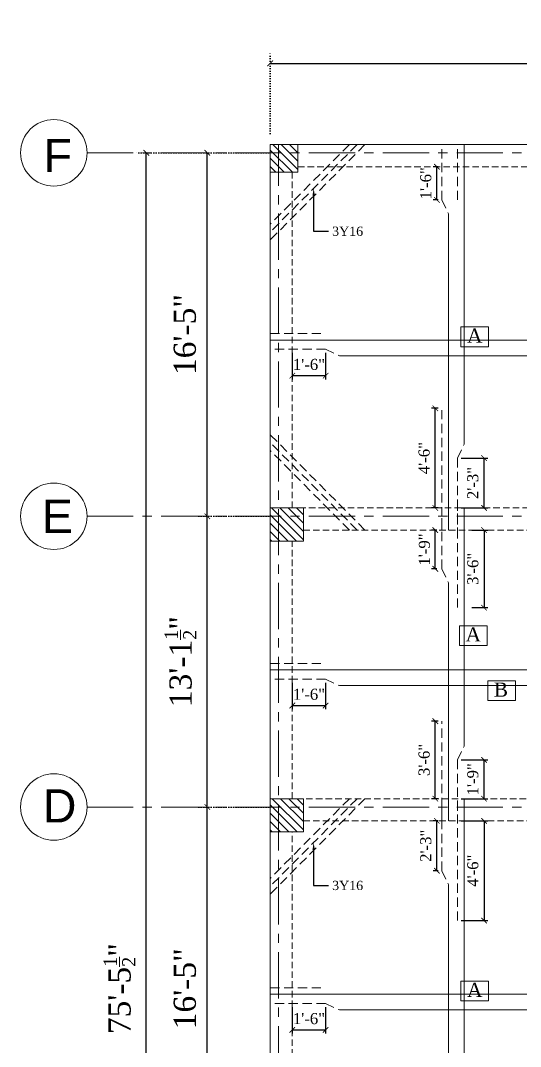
# Model space of a CAD drawing. Header units: feet. Extents: x 35006 to 48642, y 16494 to 18305.
# Drawn here: x 47526 to 47796, y 17382 to 17938 of the extents above; entities that cross this region are included whole.
import ezdxf
from ezdxf import colors
from ezdxf.entities.mleader import LeaderData, LeaderLine
from ezdxf.math import Vec2, Vec3

# ---------------------------------------------------------------- set-up
doc = ezdxf.new("R2010")
doc.units = ezdxf.units.FT
for name, pattern in [('CENTER', [2, 1.25, -0.25, 0.25, -0.25]), ('DOT2', [0.125, 0, -0.125]), ('HIDDEN', [0.375, 0.25, -0.125])]:
    doc.linetypes.add(name, pattern=pattern)
for name, color, linetype in [('0_TEXT', 1, 'Continuous'), ('DIM', 1, 'Continuous'), ('ST DIM', 11, 'Continuous'), ('ST TABLE', 2, 'Continuous'), ('ST TEX', 3, 'Continuous')]:
    doc.layers.add(name, color=color, linetype=linetype)
for name, color, linetype, lineweight in [('Column', 1, 'Continuous', 15), ('Dimension', 2, 'Continuous', 9), ('Hatch', 9, 'Continuous', 9), ('ST Beam', 7, 'Continuous', 20), ('ST GRIDS', 6, 'CENTER', 9), ('ST REINF', 1, 'Continuous', 35)]:
    doc.layers.add(name, color=color, linetype=linetype, lineweight=lineweight)
doc.styles.add('RomanS', font='times.ttf')
doc.styles.get("Standard").update_dxf_attribs({"font": 'arial.ttf'})
doc.dimstyles.new('1-1', dxfattribs={"dimtxt": 9, "dimasz": 5, "dimexe": 6, "dimexo": 6, "dimgap": 3, "dimtad": 1, "dimdec": 1, "dimzin": 0, "dimdsep": 46, "dimlunit": 4, "dimtxsty": 'RomanS', "dimblk": 'ARCHTICK', "dimcen": 0.09, "dimclrd": 256, "dimclre": 256, "dimclrt": 3, "dimadec": 0, "dimazin": 0, "dimtfac": 0.6, "dimtdec": 1, "dimtix": 1, "dimtofl": 0, "dimtmove": 1, "dimatfit": 0, "dimfxl": 1, "dimtolj": 1, "dimtzin": 0, "dimarcsym": 0})
pattern_1 = [(315, (7844.215, -72.3245), (2.24506403, 2.24506403), [])]

# ---------------------------------------------------------------- blocks, each defined once
blk = doc.blocks.new('_ArchTick')
at = {"color": 0, "const_width": 0.15}
blk.add_lwpolyline([(-0.5, -0.5), (0.5, 0.5)], dxfattribs=at)
blk = doc.blocks.new('*D355')
at = {"layer": 'Defpoints', "color": 0, "ltscale": 10, "transparency": 16777216}
for p in [(47626.99, 17865.88), (47666.16, 17865.88), (47666.16, 17669.04)]:
    blk.add_point(p, dxfattribs=at)
at = {"layer": 'ST DIM', "linetype": 'DOT2', "lineweight": -2, "ltscale": 10, "transparency": 16777216}
for p, q in [((47660.16, 17865.88), (47620.99, 17865.88)), ((47660.16, 17669.04), (47620.99, 17669.04))]:
    blk.add_line(p, q, dxfattribs=at)
at = {"layer": 'ST DIM', "lineweight": -2, "ltscale": 10, "transparency": 16777216}
blk.add_line((47626.99, 17669.04), (47626.99, 17865.88), dxfattribs=at)
at = {"layer": 'ST DIM', "lineweight": -2, "ltscale": 10, "transparency": 16777216, "xscale": 3, "yscale": 3, "zscale": 3}
for p, rotation in [((47626.99, 17865.88), 90), ((47626.99, 17669.04), 270)]:
    blk.add_blockref('_ArchTick', p, dxfattribs=dict(at, rotation=rotation))
at = {"layer": 'ST DIM', "color": 3, "lineweight": 13, "ltscale": 10, "transparency": 16777216, "insert": (47614.89, 17767.46), "char_height": 12, "attachment_point": 5, "rotation": 90, "style": 'RomanS'}
blk.add_mtext('\\A1;16\'-5"', dxfattribs=at)
blk = doc.blocks.new('*D356')
at = {"layer": 'Defpoints', "color": 0, "ltscale": 10, "transparency": 16777216}
for p in [(47626.99, 17669.04), (47666.16, 17669.04), (47666.16, 17511.56)]:
    blk.add_point(p, dxfattribs=at)
at = {"layer": 'ST DIM', "linetype": 'DOT2', "lineweight": -2, "ltscale": 10, "transparency": 16777216}
for p, q in [((47660.16, 17669.04), (47620.99, 17669.04)), ((47660.16, 17511.56), (47620.99, 17511.56))]:
    blk.add_line(p, q, dxfattribs=at)
at = {"layer": 'ST DIM', "lineweight": -2, "ltscale": 10, "transparency": 16777216}
blk.add_line((47626.99, 17511.56), (47626.99, 17669.04), dxfattribs=at)
at = {"layer": 'ST DIM', "lineweight": -2, "ltscale": 10, "transparency": 16777216, "xscale": 3, "yscale": 3, "zscale": 3}
for p, rotation in [((47626.99, 17669.04), 90), ((47626.99, 17511.56), 270)]:
    blk.add_blockref('_ArchTick', p, dxfattribs=dict(at, rotation=rotation))
at = {"layer": 'ST DIM', "color": 3, "lineweight": 13, "ltscale": 10, "transparency": 16777216, "insert": (47612.5, 17590.3), "char_height": 12, "attachment_point": 5, "rotation": 90, "style": 'RomanS'}
blk.add_mtext('\\A1;13\'-1{\\H0.6x;\\S1/2;}"', dxfattribs=at)
blk = doc.blocks.new('*D357')
at = {"layer": 'Defpoints', "color": 0, "ltscale": 10, "transparency": 16777216}
for p in [(47626.99, 17511.56), (47666.16, 17511.56), (47666.16, 17314.71)]:
    blk.add_point(p, dxfattribs=at)
at = {"layer": 'ST DIM', "linetype": 'DOT2', "lineweight": -2, "ltscale": 10, "transparency": 16777216}
for p, q in [((47660.16, 17511.56), (47620.99, 17511.56)), ((47660.16, 17314.71), (47620.99, 17314.71))]:
    blk.add_line(p, q, dxfattribs=at)
at = {"layer": 'ST DIM', "lineweight": -2, "ltscale": 10, "transparency": 16777216}
blk.add_line((47626.99, 17314.71), (47626.99, 17511.56), dxfattribs=at)
at = {"layer": 'ST DIM', "lineweight": -2, "ltscale": 10, "transparency": 16777216, "xscale": 3, "yscale": 3, "zscale": 3}
for p, rotation in [((47626.99, 17511.56), 90), ((47626.99, 17314.71), 270)]:
    blk.add_blockref('_ArchTick', p, dxfattribs=dict(at, rotation=rotation))
at = {"layer": 'ST DIM', "color": 3, "lineweight": 13, "ltscale": 10, "transparency": 16777216, "insert": (47614.89, 17413.13), "char_height": 12, "attachment_point": 5, "rotation": 90, "style": 'RomanS'}
blk.add_mtext('\\A1;16\'-5"', dxfattribs=at)
blk = doc.blocks.new('*D467')
at = {"layer": 'Defpoints', "color": 0, "ltscale": 10, "transparency": 16777216}
for p in [(48575.4, 17914.34), (47661, 17870.38), (48575.4, 17870.38)]:
    blk.add_point(p, dxfattribs=at)
at = {"layer": 'ST DIM', "linetype": 'DOT2', "lineweight": -2, "ltscale": 10, "transparency": 16777216}
for p, q in [((47661, 17876.38), (47661, 17920.34)), ((48575.4, 17876.38), (48575.4, 17920.34))]:
    blk.add_line(p, q, dxfattribs=at)
at = {"layer": 'ST DIM', "lineweight": -2, "ltscale": 10, "transparency": 16777216}
blk.add_line((47661, 17914.34), (48575.4, 17914.34), dxfattribs=at)
at = {"layer": 'ST DIM', "lineweight": -2, "ltscale": 10, "transparency": 16777216, "xscale": 3, "yscale": 3, "zscale": 3, "rotation": 180}
blk.add_blockref('_ArchTick', (47661, 17914.34), dxfattribs=at)
at = {"layer": 'ST DIM', "lineweight": -2, "ltscale": 10, "transparency": 16777216, "xscale": 3, "yscale": 3, "zscale": 3}
blk.add_blockref('_ArchTick', (48575.4, 17914.34), dxfattribs=at)
at = {"layer": 'ST DIM', "color": 3, "lineweight": 13, "ltscale": 10, "transparency": 16777216, "insert": (48118.2, 17928.84), "char_height": 12, "attachment_point": 5, "style": 'RomanS'}
blk.add_mtext('\\A1;76\'-2{\\H0.6x;\\S1/2;}"', dxfattribs=at)
blk = doc.blocks.new('*D366')
at = {"layer": 'Defpoints', "color": 0, "ltscale": 10, "transparency": 16777216}
for p in [(47594, 17865.88), (47626.99, 17865.88), (47626.99, 16960.48)]:
    blk.add_point(p, dxfattribs=at)
at = {"layer": 'ST DIM', "linetype": 'DOT2', "lineweight": -2, "ltscale": 10, "transparency": 16777216}
for p, q in [((47620.99, 17865.88), (47588, 17865.88)), ((47620.99, 16960.48), (47588, 16960.48))]:
    blk.add_line(p, q, dxfattribs=at)
at = {"layer": 'ST DIM', "lineweight": -2, "ltscale": 10, "transparency": 16777216}
blk.add_line((47594, 16960.48), (47594, 17865.88), dxfattribs=at)
at = {"layer": 'ST DIM', "lineweight": -2, "ltscale": 10, "transparency": 16777216, "xscale": 3, "yscale": 3, "zscale": 3}
for p, rotation in [((47594, 17865.88), 90), ((47594, 16960.48), 270)]:
    blk.add_blockref('_ArchTick', p, dxfattribs=dict(at, rotation=rotation))
at = {"layer": 'ST DIM', "color": 3, "lineweight": 13, "ltscale": 10, "transparency": 16777216, "insert": (47579.5, 17413.18), "char_height": 12, "attachment_point": 5, "rotation": 90, "style": 'RomanS'}
blk.add_mtext('\\A1;75\'-5{\\H0.6x;\\S1/2;}"', dxfattribs=at)
blk = doc.blocks.new('*D345')
at = {"layer": 'Defpoints', "color": 0, "transparency": 16777216}
for p in [(47673, 17759.51), (47691, 17759.51), (47691, 17745.19)]:
    blk.add_point(p, dxfattribs=at)
at = {"layer": 'ST DIM', "lineweight": -2, "transparency": 16777216}
for p, q in [((47673, 17757.51), (47673, 17743.19)), ((47691, 17757.51), (47691, 17743.19)), ((47673, 17745.19), (47691, 17745.19))]:
    blk.add_line(p, q, dxfattribs=at)
at = {"layer": 'ST DIM', "lineweight": -2, "transparency": 16777216, "xscale": 3, "yscale": 3, "zscale": 3, "rotation": 180}
blk.add_blockref('_ArchTick', (47673, 17745.19), dxfattribs=at)
at = {"layer": 'ST DIM', "lineweight": -2, "transparency": 16777216, "xscale": 3, "yscale": 3, "zscale": 3}
blk.add_blockref('_ArchTick', (47691, 17745.19), dxfattribs=at)
at = {"layer": 'ST DIM', "color": 3, "lineweight": 9, "transparency": 16777216, "insert": (47682, 17751.24), "char_height": 6, "attachment_point": 5, "style": 'RomanS'}
blk.add_mtext('\\A1;1\'-6"', dxfattribs=at)
blk = doc.blocks.new('*D351')
at = {"layer": 'Defpoints', "color": 0, "transparency": 16777216}
for p in [(47762.43, 17700.54), (47776.74, 17700.54), (47762.43, 17673.54)]:
    blk.add_point(p, dxfattribs=at)
at = {"layer": 'ST DIM', "lineweight": -2, "transparency": 16777216}
for p, q in [((47764.43, 17700.54), (47778.74, 17700.54)), ((47776.74, 17673.54), (47776.74, 17700.54)), ((47764.43, 17673.54), (47778.74, 17673.54))]:
    blk.add_line(p, q, dxfattribs=at)
at = {"layer": 'ST DIM', "lineweight": -2, "transparency": 16777216, "xscale": 3, "yscale": 3, "zscale": 3}
for p, rotation in [((47776.74, 17700.54), 90), ((47776.74, 17673.54), 270)]:
    blk.add_blockref('_ArchTick', p, dxfattribs=dict(at, rotation=rotation))
at = {"layer": 'ST DIM', "color": 3, "lineweight": 9, "transparency": 16777216, "insert": (47770.69, 17687.04), "char_height": 6, "attachment_point": 5, "rotation": 90, "style": 'RomanS'}
blk.add_mtext('\\A1;2\'-3"', dxfattribs=at)
blk = doc.blocks.new('*D460')
at = {"layer": 'Defpoints', "color": 0, "transparency": 16777216}
for p in [(47751.23, 17858.38), (47753.92, 17858.38), (47753.92, 17840.38)]:
    blk.add_point(p, dxfattribs=at)
at = {"layer": 'ST DIM', "lineweight": -2, "transparency": 16777216}
for p, q in [((47751.92, 17858.38), (47749.23, 17858.38)), ((47751.23, 17840.38), (47751.23, 17858.38)), ((47751.92, 17840.38), (47749.23, 17840.38))]:
    blk.add_line(p, q, dxfattribs=at)
at = {"layer": 'ST DIM', "lineweight": -2, "transparency": 16777216, "xscale": 3, "yscale": 3, "zscale": 3}
for p, rotation in [((47751.23, 17858.38), 90), ((47751.23, 17840.38), 270)]:
    blk.add_blockref('_ArchTick', p, dxfattribs=dict(at, rotation=rotation))
at = {"layer": 'ST DIM', "color": 3, "lineweight": 9, "transparency": 16777216, "insert": (47745.23, 17849.38), "char_height": 6, "attachment_point": 5, "rotation": 90, "style": 'RomanS'}
blk.add_mtext('\\A1;1\'-6"', dxfattribs=at)
blk = doc.blocks.new('*D461')
at = {"layer": 'Defpoints', "color": 0, "transparency": 16777216}
for p in [(47750.37, 17727.54), (47753.92, 17727.54), (47753.92, 17673.54)]:
    blk.add_point(p, dxfattribs=at)
at = {"layer": 'ST DIM', "lineweight": -2, "transparency": 16777216}
for p, q in [((47751.92, 17727.54), (47748.37, 17727.54)), ((47750.37, 17673.54), (47750.37, 17727.54)), ((47751.92, 17673.54), (47748.37, 17673.54))]:
    blk.add_line(p, q, dxfattribs=at)
at = {"layer": 'ST DIM', "lineweight": -2, "transparency": 16777216, "xscale": 3, "yscale": 3, "zscale": 3}
for p, rotation in [((47750.37, 17727.54), 90), ((47750.37, 17673.54), 270)]:
    blk.add_blockref('_ArchTick', p, dxfattribs=dict(at, rotation=rotation))
at = {"layer": 'ST DIM', "color": 3, "lineweight": 9, "transparency": 16777216, "insert": (47744.32, 17700.54), "char_height": 6, "attachment_point": 5, "rotation": 90, "style": 'RomanS'}
blk.add_mtext('\\A1;4\'-6"', dxfattribs=at)
blk = doc.blocks.new('*D414')
at = {"layer": 'Defpoints', "color": 0, "transparency": 16777216}
for p in [(47673, 17580.85), (47691, 17580.85), (47691, 17566.53)]:
    blk.add_point(p, dxfattribs=at)
at = {"layer": 'ST DIM', "lineweight": -2, "transparency": 16777216}
for p, q in [((47673, 17578.85), (47673, 17564.53)), ((47691, 17578.85), (47691, 17564.53)), ((47673, 17566.53), (47691, 17566.53))]:
    blk.add_line(p, q, dxfattribs=at)
at = {"layer": 'ST DIM', "lineweight": -2, "transparency": 16777216, "xscale": 3, "yscale": 3, "zscale": 3, "rotation": 180}
blk.add_blockref('_ArchTick', (47673, 17566.53), dxfattribs=at)
at = {"layer": 'ST DIM', "lineweight": -2, "transparency": 16777216, "xscale": 3, "yscale": 3, "zscale": 3}
blk.add_blockref('_ArchTick', (47691, 17566.53), dxfattribs=at)
at = {"layer": 'ST DIM', "color": 3, "lineweight": 9, "transparency": 16777216, "insert": (47682, 17572.58), "char_height": 6, "attachment_point": 5, "style": 'RomanS'}
blk.add_mtext('\\A1;1\'-6"', dxfattribs=at)
blk = doc.blocks.new('*D381')
at = {"layer": 'Defpoints', "color": 0, "transparency": 16777216}
for p in [(47762.43, 17537.06), (47776.74, 17537.06), (47762.43, 17516.06)]:
    blk.add_point(p, dxfattribs=at)
at = {"layer": 'ST DIM', "lineweight": -2, "transparency": 16777216}
for p, q in [((47764.43, 17537.06), (47778.74, 17537.06)), ((47776.74, 17516.06), (47776.74, 17537.06)), ((47764.43, 17516.06), (47778.74, 17516.06))]:
    blk.add_line(p, q, dxfattribs=at)
at = {"layer": 'ST DIM', "lineweight": -2, "transparency": 16777216, "xscale": 3, "yscale": 3, "zscale": 3}
for p, rotation in [((47776.74, 17537.06), 90), ((47776.74, 17516.06), 270)]:
    blk.add_blockref('_ArchTick', p, dxfattribs=dict(at, rotation=rotation))
at = {"layer": 'ST DIM', "color": 3, "lineweight": 9, "transparency": 16777216, "insert": (47770.68, 17526.56), "char_height": 6, "attachment_point": 5, "rotation": 90, "style": 'RomanS'}
blk.add_mtext('\\A1;1\'-9"', dxfattribs=at)
blk = doc.blocks.new('*D382')
at = {"layer": 'Defpoints', "color": 0, "transparency": 16777216}
for p in [(47750.37, 17661.54), (47753.19, 17661.54), (47753.19, 17640.54)]:
    blk.add_point(p, dxfattribs=at)
at = {"layer": 'ST DIM', "lineweight": -2, "transparency": 16777216}
for p, q in [((47751.19, 17661.54), (47748.37, 17661.54)), ((47750.37, 17640.54), (47750.37, 17661.54)), ((47751.19, 17640.54), (47748.37, 17640.54))]:
    blk.add_line(p, q, dxfattribs=at)
at = {"layer": 'ST DIM', "lineweight": -2, "transparency": 16777216, "xscale": 3, "yscale": 3, "zscale": 3}
for p, rotation in [((47750.37, 17661.54), 90), ((47750.37, 17640.54), 270)]:
    blk.add_blockref('_ArchTick', p, dxfattribs=dict(at, rotation=rotation))
at = {"layer": 'ST DIM', "color": 3, "lineweight": 9, "transparency": 16777216, "insert": (47744.49, 17651.04), "char_height": 6, "attachment_point": 5, "rotation": 90, "style": 'RomanS'}
blk.add_mtext('\\A1;1\'-9"', dxfattribs=at)
blk = doc.blocks.new('*D484')
at = {"layer": 'Defpoints', "color": 0, "transparency": 16777216}
for p in [(47750.37, 17558.06), (47753.92, 17558.06), (47753.92, 17516.06)]:
    blk.add_point(p, dxfattribs=at)
at = {"layer": 'ST DIM', "lineweight": -2, "transparency": 16777216}
for p, q in [((47751.92, 17558.06), (47748.37, 17558.06)), ((47750.37, 17516.06), (47750.37, 17558.06)), ((47751.92, 17516.06), (47748.37, 17516.06))]:
    blk.add_line(p, q, dxfattribs=at)
at = {"layer": 'ST DIM', "lineweight": -2, "transparency": 16777216, "xscale": 3, "yscale": 3, "zscale": 3}
for p, rotation in [((47750.37, 17558.06), 90), ((47750.37, 17516.06), 270)]:
    blk.add_blockref('_ArchTick', p, dxfattribs=dict(at, rotation=rotation))
at = {"layer": 'ST DIM', "color": 3, "lineweight": 9, "transparency": 16777216, "insert": (47744.32, 17537.06), "char_height": 6, "attachment_point": 5, "rotation": 90, "style": 'RomanS'}
blk.add_mtext('\\A1;3\'-6"', dxfattribs=at)
blk = doc.blocks.new('*D383')
at = {"layer": 'Defpoints', "color": 0, "transparency": 16777216}
for p in [(47768.06, 17661.54), (47768.06, 17619.54), (47776.74, 17619.54)]:
    blk.add_point(p, dxfattribs=at)
at = {"layer": 'ST DIM', "lineweight": -2, "transparency": 16777216}
for p, q in [((47770.06, 17661.54), (47778.74, 17661.54)), ((47776.74, 17661.54), (47776.74, 17619.54)), ((47770.06, 17619.54), (47778.74, 17619.54))]:
    blk.add_line(p, q, dxfattribs=at)
at = {"layer": 'ST DIM', "lineweight": -2, "transparency": 16777216, "xscale": 3, "yscale": 3, "zscale": 3}
for p, rotation in [((47776.74, 17661.54), 90), ((47776.74, 17619.54), 270)]:
    blk.add_blockref('_ArchTick', p, dxfattribs=dict(at, rotation=rotation))
at = {"layer": 'ST DIM', "color": 3, "lineweight": 9, "transparency": 16777216, "insert": (47770.69, 17640.54), "char_height": 6, "attachment_point": 5, "rotation": 90, "style": 'RomanS'}
blk.add_mtext('\\A1;3\'-6"', dxfattribs=at)
blk = doc.blocks.new('*D396')
at = {"layer": 'Defpoints', "color": 0, "transparency": 16777216}
for p in [(47673, 17405.18), (47691, 17405.18), (47691, 17390.86)]:
    blk.add_point(p, dxfattribs=at)
at = {"layer": 'ST DIM', "lineweight": -2, "transparency": 16777216}
for p, q in [((47673, 17403.18), (47673, 17388.86)), ((47691, 17403.18), (47691, 17388.86)), ((47673, 17390.86), (47691, 17390.86))]:
    blk.add_line(p, q, dxfattribs=at)
at = {"layer": 'ST DIM', "lineweight": -2, "transparency": 16777216, "xscale": 3, "yscale": 3, "zscale": 3, "rotation": 180}
blk.add_blockref('_ArchTick', (47673, 17390.86), dxfattribs=at)
at = {"layer": 'ST DIM', "lineweight": -2, "transparency": 16777216, "xscale": 3, "yscale": 3, "zscale": 3}
blk.add_blockref('_ArchTick', (47691, 17390.86), dxfattribs=at)
at = {"layer": 'ST DIM', "color": 3, "lineweight": 9, "transparency": 16777216, "insert": (47682, 17396.92), "char_height": 6, "attachment_point": 5, "style": 'RomanS'}
blk.add_mtext('\\A1;1\'-6"', dxfattribs=at)
blk = doc.blocks.new('*D473')
at = {"layer": 'Defpoints', "color": 0, "transparency": 16777216}
for p in [(47751.23, 17504.06), (47753.92, 17504.06), (47753.92, 17477.06)]:
    blk.add_point(p, dxfattribs=at)
at = {"layer": 'ST DIM', "lineweight": -2, "transparency": 16777216}
for p, q in [((47751.92, 17504.06), (47749.23, 17504.06)), ((47751.23, 17477.06), (47751.23, 17504.06)), ((47751.92, 17477.06), (47749.23, 17477.06))]:
    blk.add_line(p, q, dxfattribs=at)
at = {"layer": 'ST DIM', "lineweight": -2, "transparency": 16777216, "xscale": 3, "yscale": 3, "zscale": 3}
for p, rotation in [((47751.23, 17504.06), 90), ((47751.23, 17477.06), 270)]:
    blk.add_blockref('_ArchTick', p, dxfattribs=dict(at, rotation=rotation))
at = {"layer": 'ST DIM', "color": 3, "lineweight": 9, "transparency": 16777216, "insert": (47745.23, 17490.56), "char_height": 6, "attachment_point": 5, "rotation": 90, "style": 'RomanS'}
blk.add_mtext('\\A1;2\'-3"', dxfattribs=at)
blk = doc.blocks.new('*D478')
at = {"layer": 'Defpoints', "color": 0, "transparency": 16777216}
for p in [(47762.43, 17504.06), (47762.43, 17450.06), (47776.74, 17450.06)]:
    blk.add_point(p, dxfattribs=at)
at = {"layer": 'ST DIM', "lineweight": -2, "transparency": 16777216}
for p, q in [((47764.43, 17504.06), (47778.74, 17504.06)), ((47776.74, 17504.06), (47776.74, 17450.06)), ((47764.43, 17450.06), (47778.74, 17450.06))]:
    blk.add_line(p, q, dxfattribs=at)
at = {"layer": 'ST DIM', "lineweight": -2, "transparency": 16777216, "xscale": 3, "yscale": 3, "zscale": 3}
for p, rotation in [((47776.74, 17504.06), 90), ((47776.74, 17450.06), 270)]:
    blk.add_blockref('_ArchTick', p, dxfattribs=dict(at, rotation=rotation))
at = {"layer": 'ST DIM', "color": 3, "lineweight": 9, "transparency": 16777216, "insert": (47770.69, 17477.06), "char_height": 6, "attachment_point": 5, "rotation": 90, "style": 'RomanS'}
blk.add_mtext('\\A1;4\'-6"', dxfattribs=at)

msp = doc.modelspace()

# ---------------------------------------------------------------- hatches: boundary and pattern name
at = {"layer": 'Hatch', "lineweight": 9, "transparency": 33554505}
h = msp.add_hatch(dxfattribs=at)
h.set_pattern_fill('ANSI31', color=253, angle=-90)
h.set_pattern_definition(pattern_1)
h.paths.add_polyline_path([(47676, 17870.38), (47661, 17870.38), (47661, 17855.38), (47676, 17855.38)])
h = msp.add_hatch(dxfattribs=at)
h.set_pattern_fill('ANSI31', color=253, angle=-90)
h.set_pattern_definition(pattern_1)
h.paths.add_polyline_path([(47661, 17673.54), (47661, 17655.54), (47679, 17655.54), (47679, 17673.54)])
h = msp.add_hatch(dxfattribs=at)
h.set_pattern_fill('ANSI31', color=253, angle=-90)
h.set_pattern_definition(pattern_1)
h.paths.add_polyline_path([(47661, 17516.06), (47661, 17498.06), (47679, 17498.06), (47679, 17516.06)])

# ---------------------------------------------------------------- linework, layer by layer
at = {"layer": 'Column', "lineweight": 18}
for points in [[(47661, 17870.38), (47676, 17870.38), (47676, 17855.38), (47661, 17855.38)], [(47661, 17673.54), (47679, 17673.54), (47679, 17655.54), (47661, 17655.54)], [(47661, 17516.06), (47679, 17516.06), (47679, 17498.06), (47661, 17498.06)]]:
    msp.add_lwpolyline(points, close=True, dxfattribs=at)
at = {"layer": 'DIM', "lineweight": 13}
for centre in [(47543.95, 17865.88), (47543.95, 17669.04), (47543.95, 17511.56)]:
    msp.add_circle(centre, 18, dxfattribs=at)
at = {"layer": 'ST Beam', "linetype": 'Continuous', "lineweight": 15, "ltscale": 10}
for p, q in [((47661, 17870.38), (48575.4, 17870.38)), ((47661, 16955.98), (47661, 17870.38))]:
    msp.add_line(p, q, dxfattribs=at)
at = {"layer": 'ST Beam', "linetype": 'HIDDEN', "lineweight": 13, "ltscale": 14}
for p, q in [((47673, 17673.54), (47673, 17855.38)), ((47676, 17858.38), (47848.85, 17858.38)), ((47661, 17673.54), (48015.24, 17673.54)), ((47679, 17661.54), (47845.85, 17661.54)), ((47673, 17516.06), (47673, 17655.54)), ((47670, 17516.06), (48566.4, 17516.06)), ((47679, 17504.06), (47845.85, 17504.06)), ((47673, 17319.21), (47673, 17498.06))]:
    msp.add_line(p, q, dxfattribs=at)
at = {"layer": 'ST GRIDS', "color": 251, "lineweight": 13, "ltscale": 20}
for p, q in [((47561.95, 17865.88), (48575.4, 17865.88)), ((47665.5, 16847.93), (47665.5, 17870.38)), ((47561.95, 17669.04), (48575.4, 17669.04)), ((47561.95, 17511.56), (48575.4, 17511.56))]:
    msp.add_line(p, q, dxfattribs=at)
at = {"layer": 'ST REINF', "linetype": 'HIDDEN', "lineweight": 18, "ltscale": 20}
for p, q in [((47703.85, 17870.38), (47661, 17827.19)), ((47708.08, 17870.38), (47661, 17822.93)), ((47712.3, 17870.38), (47661, 17818.67)), ((47753.92, 17840.38), (47753.92, 17870.38)), ((47762.43, 17840.38), (47762.43, 17870.38)), ((47753.92, 17840.38), (47757.47, 17832.88)), ((47661, 17768.01), (47691, 17768.01)), ((47691, 17759.51), (47661, 17759.51)), ((47691, 17759.51), (47698.5, 17755.96)), ((47753.92, 17661.54), (47753.92, 17727.54)), ((47712.3, 17661.54), (47661, 17713.25)), ((47708.08, 17661.54), (47661, 17708.99)), ((47703.85, 17661.54), (47661, 17704.73)), ((47762.43, 17700.54), (47765.98, 17708.04)), ((47762.43, 17700.54), (47762.43, 17661.54)), ((47753.92, 17640.54), (47753.92, 17673.54)), ((47762.43, 17619.54), (47762.43, 17673.54)), ((47753.92, 17640.54), (47757.47, 17633.04)), ((47661, 17589.35), (47691, 17589.35)), ((47691, 17580.85), (47661, 17580.85)), ((47691, 17580.85), (47698.5, 17577.29)), ((47753.92, 17504.06), (47753.92, 17558.06)), ((47762.43, 17537.06), (47765.98, 17544.56)), ((47762.43, 17537.06), (47762.43, 17504.06)), ((47703.85, 17516.06), (47661, 17472.86)), ((47708.08, 17516.06), (47661, 17468.6)), ((47712.3, 17516.06), (47661, 17464.34)), ((47753.92, 17477.06), (47753.92, 17516.06)), ((47762.43, 17450.06), (47762.43, 17516.06)), ((47753.92, 17477.06), (47757.47, 17469.56)), ((47661, 17413.69), (47691, 17413.69)), ((47691, 17405.18), (47661, 17405.18)), ((47691, 17405.18), (47698.5, 17401.63))]:
    msp.add_line(p, q, dxfattribs=at)
at = {"layer": 'ST REINF', "lineweight": 18}
for p, q in [((47765.98, 17708.04), (47765.98, 17870.38)), ((47757.47, 17832.88), (47757.47, 17661.54)), ((47820.35, 17764.46), (47661, 17764.46)), ((47698.5, 17755.96), (47866.85, 17755.96)), ((47765.98, 17544.56), (47765.98, 17673.54)), ((47757.47, 17633.04), (47757.47, 17504.06)), ((47820.35, 17585.8), (47661, 17585.8)), ((47698.5, 17577.29), (47866.85, 17577.29)), ((47765.98, 17353.71), (47765.98, 17516.06)), ((47757.47, 17469.56), (47757.47, 17307.21)), ((47820.35, 17410.13), (47661, 17410.13)), ((47698.5, 17401.63), (47866.85, 17401.63))]:
    msp.add_line(p, q, dxfattribs=at)
at = {"layer": 'ST TABLE', "color": 2, "lineweight": 9}
for points in [[(47764.23, 17771.6), (47779.21, 17771.6), (47779.21, 17760.88), (47764.23, 17760.88)], [(47763.44, 17609.77), (47778.41, 17609.77), (47778.41, 17599.06), (47763.44, 17599.06)], [(47778.7, 17579.9), (47793.67, 17579.9), (47793.67, 17569.18), (47778.7, 17569.18)], [(47764.23, 17417.27), (47779.21, 17417.27), (47779.21, 17406.56), (47764.23, 17406.56)]]:
    msp.add_lwpolyline(points, close=True, dxfattribs=at)

# ---------------------------------------------------------------- texts
at = {"layer": '0_TEXT', "color": 2, "char_height": 18, "attachment_point": 1}
for s, insert in [('F', (47538.39, 17873.45)), ('E', (47537.56, 17678.03)), ('D', (47538.03, 17521.19))]:
    msp.add_mtext_dynamic_manual_height_columns(s, width=33.971, gutter_width=30, heights=[0], dxfattribs=dict(at, insert=insert))
at = {"layer": 'ST TEX', "color": 3, "lineweight": 9, "transparency": 33554684, "style": 'RomanS'}
for s, p in [('A', (47767.52, 17763.04)), ('A', (47766.73, 17601.21)), ('B', (47781.99, 17571.34)), ('A', (47767.52, 17408.71))]:
    msp.add_text(s, height=7.65, dxfattribs=at).set_placement(p)

# ---------------------------------------------------------------- dimensions: what is measured, and where the dimension line sits
at = {"layer": 'ST DIM', "lineweight": 13, "ltscale": 10}
dim = msp.add_linear_dim(base=(48575.4, 17914.34), p1=(47661, 17870.38), p2=(48575.4, 17870.38), dimstyle='1-1', override={"dimtxt": 12, "dimasz": 3, "dimgap": 6, "dimpost": '\\X'}, dxfattribs=at)
dim.commit()
dim.dimension.update_dxf_attribs({"geometry": '*D467', "text_midpoint": (48118.2, 17928.84)})
for base, p1, p2, picture, middle in [((47594, 17865.88), (47626.99, 16960.48), (47626.99, 17865.88), '*D366', (47579.5, 17413.18)), ((47626.99, 17865.88), (47666.16, 17669.04), (47666.16, 17865.88), '*D355', (47614.89, 17767.46)), ((47626.99, 17669.04), (47666.16, 17511.56), (47666.16, 17669.04), '*D356', (47612.5, 17590.3)), ((47626.9889, 17511.5576), (47666.1615, 17314.7096), (47666.1615, 17511.5576), '*D357', (47614.8851, 17413.1336))]:
    dim = msp.add_linear_dim(base=base, p1=p1, p2=p2, angle=90, dimstyle='1-1', override={"dimtxt": 12, "dimasz": 3, "dimgap": 6, "dimpost": '\\X'}, dxfattribs=at)
    dim.commit()
    dim.dimension.update_dxf_attribs({"geometry": picture, "text_midpoint": middle})
at = {"layer": 'ST DIM', "lineweight": 9}
for base, p1, p2, picture, middle in [((47751.23, 17858.38), (47753.92, 17840.38), (47753.92, 17858.38), '*D460', (47751.29, 17849.38)), ((47776.74, 17700.54), (47762.43, 17673.54), (47762.43, 17700.54), '*D351', (47776.74, 17687.04)), ((47750.37, 17661.54), (47753.19, 17640.54), (47753.19, 17661.54), '*D382', (47750.55, 17651.04)), ((47776.74, 17537.06), (47762.43, 17516.06), (47762.43, 17537.06), '*D381', (47776.74, 17526.56)), ((47751.23, 17504.06), (47753.92, 17477.06), (47753.92, 17504.06), '*D473', (47751.29, 17490.56))]:
    dim = msp.add_linear_dim(base=base, p1=p1, p2=p2, angle=90, dimstyle='1-1', override={"dimtxt": 6, "dimasz": 3, "dimexe": 2, "dimexo": 2, "dimpost": '\\X'}, dxfattribs=at)
    dim.commit()
    dim.dimension.update_dxf_attribs({"geometry": picture, "text_midpoint": middle, "dimtype": 160})
for base, p1, p2, picture, middle in [((47691, 17745.19), (47673, 17759.51), (47691, 17759.51), '*D345', (47682, 17745.19)), ((47691, 17566.53), (47673, 17580.85), (47691, 17580.85), '*D414', (47682, 17566.53)), ((47691, 17390.86), (47673, 17405.18), (47691, 17405.18), '*D396', (47682, 17390.86))]:
    dim = msp.add_linear_dim(base=base, p1=p1, p2=p2, dimstyle='1-1', override={"dimtxt": 6, "dimasz": 3, "dimexe": 2, "dimexo": 2, "dimpost": '\\X'}, dxfattribs=at)
    dim.commit()
    dim.dimension.update_dxf_attribs({"geometry": picture, "text_midpoint": middle, "dimtype": 160})
for base, p1, p2, picture, middle in [((47750.37, 17727.54), (47753.92, 17673.54), (47753.92, 17727.54), '*D461', (47744.32, 17700.54)), ((47776.74, 17619.54), (47768.06, 17661.54), (47768.06, 17619.54), '*D383', (47770.69, 17640.54)), ((47750.37, 17558.06), (47753.92, 17516.06), (47753.92, 17558.06), '*D484', (47744.32, 17537.06)), ((47776.74, 17450.06), (47762.43, 17504.06), (47762.43, 17450.06), '*D478', (47770.69, 17477.06))]:
    dim = msp.add_linear_dim(base=base, p1=p1, p2=p2, angle=90, dimstyle='1-1', override={"dimtxt": 6, "dimasz": 3, "dimexe": 2, "dimexo": 2, "dimpost": '\\X'}, dxfattribs=at)
    dim.commit()
    dim.dimension.update_dxf_attribs({"geometry": picture, "text_midpoint": middle})

# ---------------------------------------------------------------- leaders
at = {"layer": 'Dimension'}
ml = msp.add_multileader_mtext('Standard', dxfattribs=at)
ml.set_content('3Y16', color=256, style='RomanS')
ml.set_leader_properties()
ml.build(insert=Vec2(0, 0))
ctx = ml.context
ctx.base_point, ctx.char_height, ctx.plane_origin = Vec3(47692.54, 17823.37), 5, Vec3(47684.54, 17846.66)
notes = []
notes.append((ctx, [(0, (1, 1, 0), (47684.54, 17823.37), (1, 0), 8, [(0, [(47684.54, 17846.66)], 0, [])])]))
ctx.mtext.insert, ctx.mtext.flow_direction = Vec3(47694.54, 17825.91), 5
ml = msp.add_multileader_mtext('Standard', dxfattribs=at)
ml.set_content('3Y16', color=256, style='RomanS')
ml.set_leader_properties()
ml.build(insert=Vec2(0, 0))
ctx = ml.context
ctx.base_point, ctx.char_height, ctx.plane_origin = Vec3(47692.54, 17469.04), 5, Vec3(47684.54, 17492.33)
notes.append((ctx, [(0, (1, 1, 0), (47684.54, 17469.04), (1, 0), 8, [(0, [(47684.54, 17492.33)], 0, [])])]))
ctx.mtext.insert, ctx.mtext.flow_direction = Vec3(47694.54, 17471.59), 5
for ctx, leaders in notes:
    for number, flags, end, landing, length, lines in leaders:
        leader = LeaderData()
        leader.index, (leader.has_last_leader_line, leader.has_dogleg_vector, leader.attachment_direction) = number, flags
        leader.last_leader_point, leader.dogleg_vector, leader.dogleg_length = Vec3(end), Vec3(landing), length
        for number, points, colour, breaks in lines:
            line = LeaderLine()
            line.index, line.vertices, line.color, line.breaks = number, Vec3.list(points), colors.encode_raw_color(colour), breaks
            leader.lines.append(line)
        ctx.leaders.append(leader)

doc.saveas('drawing.dxf')
